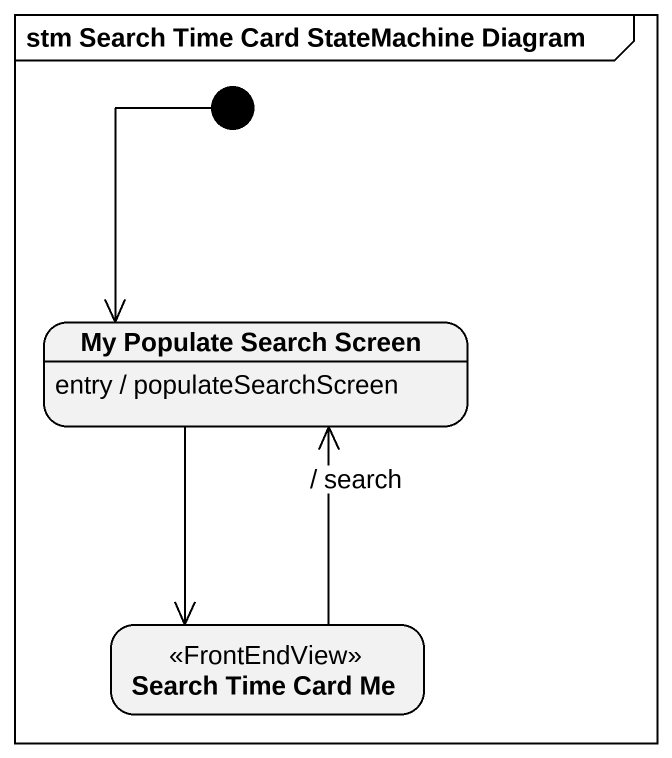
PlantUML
@startuml
mainframe stm Search Time Card StateMachine Diagram
hide empty description
state "My Populate Search Screen" as My_Populate_Search_Screen
My_Populate_Search_Screen : entry / populateSearchScreen
state "Search Time Card Me" as Search_Time_Card_Me <<FrontEndView>>
[*] --> My_Populate_Search_Screen
My_Populate_Search_Screen --> Search_Time_Card_Me
Search_Time_Card_Me -up-> My_Populate_Search_Screen : / search
@enduml
